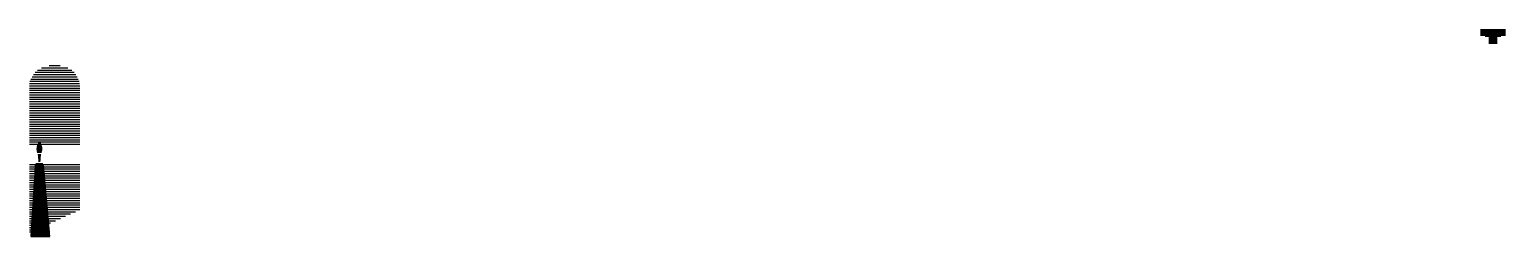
# Paper-space layout 'Layout1' of a CAD drawing. Extents: x 90.3 to 172.4, y 37.9 to 49.4.
import ezdxf

# ---------------------------------------------------------------- set-up
doc = ezdxf.new("R2010")
doc.units = 0
doc.header["$LTSCALE"] = 2
doc.layers.get('0').update_dxf_attribs({"color": 16, "linetype": 'CONTINUOUS'})
doc.layers.add('VEILIG', color=7, linetype='CONTINUOUS')

# ---------------------------------------------------------------- blocks, each defined once
blk = doc.blocks.new('*X')
at = {"color": 0}
for p, q in [((171.017, 49.375), (172.405, 49.375)), ((171.017, 49.312), (172.405, 49.312)), ((171.017, 49.25), (172.405, 49.25)), ((171.017, 49.188), (172.405, 49.188)), ((171.017, 49.125), (172.405, 49.125)), ((171.02, 49.062), (172.401, 49.062)), ((171.27, 49), (172.151, 49)), ((171.479, 48.938), (171.942, 48.938)), ((171.479, 48.875), (171.942, 48.875)), ((171.479, 48.812), (171.942, 48.812)), ((171.479, 48.75), (171.942, 48.75)), ((171.479, 48.688), (171.942, 48.688)), ((171.479, 48.625), (171.942, 48.625)), ((90.575, 46.875), (92.925, 46.875)), ((90.669, 47), (92.831, 47)), ((90.796, 47.125), (92.704, 47.125)), ((91.017, 47.25), (92.483, 47.25)), ((91.443, 47.375), (92.057, 47.375)), ((90.35, 46.375), (93.133, 46.375)), ((90.35, 46.25), (93.147, 46.25)), ((90.35, 46.125), (93.15, 46.125)), ((90.35, 46), (93.15, 46)), ((90.369, 46.5), (93.104, 46.5)), ((90.431, 46.625), (93.061, 46.625)), ((90.499, 46.75), (93.001, 46.75)), ((90.35, 45.875), (93.15, 45.875)), ((90.35, 45.75), (93.15, 45.75)), ((90.35, 45.625), (93.15, 45.625)), ((90.35, 45.5), (93.15, 45.5)), ((90.35, 45.375), (93.15, 45.375)), ((90.35, 45.25), (93.15, 45.25)), ((90.35, 45.125), (93.15, 45.125)), ((90.35, 45), (93.15, 45)), ((90.35, 44.875), (93.15, 44.875)), ((90.35, 44.75), (93.15, 44.75)), ((90.35, 44.625), (93.15, 44.625)), ((90.35, 44.5), (93.15, 44.5)), ((90.35, 44.375), (93.15, 44.375)), ((90.35, 44.25), (93.15, 44.25)), ((90.35, 44.125), (93.15, 44.125)), ((90.35, 44), (93.15, 44)), ((90.35, 43.875), (93.15, 43.875)), ((90.35, 43.75), (93.15, 43.75)), ((90.35, 43.625), (93.15, 43.625)), ((90.35, 43.5), (93.15, 43.5)), ((90.35, 43.375), (93.15, 43.375)), ((90.35, 43.25), (93.15, 43.25)), ((90.35, 43.125), (93.15, 43.125)), ((90.35, 43), (93.15, 43)), ((90.746, 42.75), (91.054, 42.75)), ((90.749, 42.812), (91.051, 42.812)), ((90.749, 42.688), (91.051, 42.688)), ((90.759, 42.875), (91.041, 42.875)), ((90.776, 42.938), (91.024, 42.938)), ((90.8, 43), (91, 43)), ((90.827, 43.062), (90.973, 43.062)), ((90.891, 43.125), (90.909, 43.125)), ((90.35, 41.875), (93.15, 41.875)), ((90.665, 41.875), (91.135, 41.875)), ((90.705, 41.938), (91.095, 41.938)), ((90.759, 42.625), (91.041, 42.625)), ((90.776, 42.562), (91.024, 42.562)), ((90.813, 42.438), (90.987, 42.438)), ((90.824, 42.375), (90.976, 42.375)), ((90.833, 42.312), (90.967, 42.312)), ((90.84, 42.25), (90.96, 42.25)), ((90.845, 42.188), (90.955, 42.188)), ((90.848, 42.125), (90.952, 42.125)), ((90.85, 42.062), (90.95, 42.062)), ((90.35, 41.75), (93.15, 41.75)), ((90.35, 41.625), (93.15, 41.625)), ((90.35, 41.5), (93.15, 41.5)), ((90.35, 41.375), (93.15, 41.375)), ((90.35, 41.25), (93.15, 41.25)), ((90.35, 41.125), (93.15, 41.125)), ((90.603, 41.062), (91.216, 41.062)), ((90.607, 41.125), (91.211, 41.125)), ((90.611, 41.188), (91.205, 41.188)), ((90.615, 41.25), (91.2, 41.25)), ((90.619, 41.312), (91.194, 41.312)), ((90.623, 41.375), (91.188, 41.375)), ((90.627, 41.438), (91.183, 41.438)), ((90.631, 41.5), (91.177, 41.5)), ((90.635, 41.562), (91.172, 41.562)), ((90.639, 41.625), (91.166, 41.625)), ((90.643, 41.688), (91.161, 41.688)), ((90.646, 41.75), (91.155, 41.75)), ((90.65, 41.812), (91.15, 41.812)), ((90.35, 41), (93.15, 41)), ((90.35, 40.875), (93.15, 40.875)), ((90.35, 40.75), (93.15, 40.75)), ((90.35, 40.625), (93.15, 40.625)), ((90.35, 40.5), (93.15, 40.5)), ((90.35, 40.375), (93.15, 40.375)), ((90.35, 40.25), (93.15, 40.25)), ((90.552, 40.25), (91.288, 40.25)), ((90.556, 40.312), (91.283, 40.312)), ((90.56, 40.375), (91.277, 40.375)), ((90.564, 40.438), (91.272, 40.438)), ((90.568, 40.5), (91.266, 40.5)), ((90.572, 40.562), (91.261, 40.562)), ((90.576, 40.625), (91.255, 40.625)), ((90.58, 40.688), (91.249, 40.688)), ((90.584, 40.75), (91.244, 40.75)), ((90.587, 40.812), (91.238, 40.812)), ((90.591, 40.875), (91.233, 40.875)), ((90.595, 40.938), (91.227, 40.938)), ((90.599, 41), (91.222, 41)), ((90.35, 40.125), (93.15, 40.125)), ((90.35, 40), (93.15, 40)), ((90.35, 39.875), (93.15, 39.875)), ((90.35, 39.75), (93.15, 39.75)), ((90.35, 39.625), (93.15, 39.625)), ((90.35, 39.5), (93.15, 39.5)), ((90.501, 39.438), (91.36, 39.438)), ((90.505, 39.5), (91.355, 39.5)), ((90.509, 39.562), (91.349, 39.562)), ((90.513, 39.625), (91.344, 39.625)), ((90.517, 39.688), (91.338, 39.688)), ((90.521, 39.75), (91.333, 39.75)), ((90.525, 39.812), (91.327, 39.812)), ((90.528, 39.875), (91.322, 39.875)), ((90.532, 39.938), (91.316, 39.938)), ((90.536, 40), (91.31, 40)), ((90.54, 40.062), (91.305, 40.062)), ((90.544, 40.125), (91.299, 40.125)), ((90.548, 40.188), (91.294, 40.188)), ((90.35, 39.375), (93.15, 39.375)), ((90.35, 39.25), (92.9, 39.25)), ((90.35, 39.125), (92.625, 39.125)), ((90.35, 39), (92.35, 39)), ((90.35, 38.875), (92.075, 38.875)), ((90.35, 38.75), (91.8, 38.75)), ((90.35, 38.625), (91.525, 38.625)), ((90.45, 38.625), (91.432, 38.625)), ((90.454, 38.688), (91.427, 38.688)), ((90.458, 38.75), (91.421, 38.75)), ((90.462, 38.812), (91.416, 38.812)), ((90.466, 38.875), (91.41, 38.875)), ((90.469, 38.938), (91.405, 38.938)), ((90.473, 39), (91.399, 39)), ((90.477, 39.062), (91.394, 39.062)), ((90.481, 39.125), (91.388, 39.125)), ((90.485, 39.188), (91.383, 39.188)), ((90.489, 39.25), (91.377, 39.25)), ((90.493, 39.312), (91.371, 39.312)), ((90.497, 39.375), (91.366, 39.375)), ((90.35, 38.5), (91.25, 38.5)), ((90.35, 38.375), (90.975, 38.375)), ((90.35, 38.25), (90.7, 38.25)), ((90.35, 38.125), (90.425, 38.125)), ((90.407, 37.938), (91.493, 37.938)), ((90.411, 38), (91.488, 38)), ((90.414, 38.062), (91.482, 38.062)), ((90.418, 38.125), (91.477, 38.125)), ((90.422, 38.188), (91.471, 38.188)), ((90.426, 38.25), (91.466, 38.25)), ((90.428, 37.875), (91.472, 37.875)), ((90.43, 38.312), (91.46, 38.312)), ((90.434, 38.375), (91.455, 38.375)), ((90.438, 38.438), (91.449, 38.438)), ((90.442, 38.5), (91.443, 38.5)), ((90.446, 38.562), (91.438, 38.562))]:
    blk.add_line(p, q, dxfattribs=at)

psp = doc.layouts.get("Layout1")

# ---------------------------------------------------------------- block references
at = {"layer": 'VEILIG', "color": 0}
psp.add_blockref('*X', (0, 0), dxfattribs=at)

doc.saveas('drawing.dxf')
